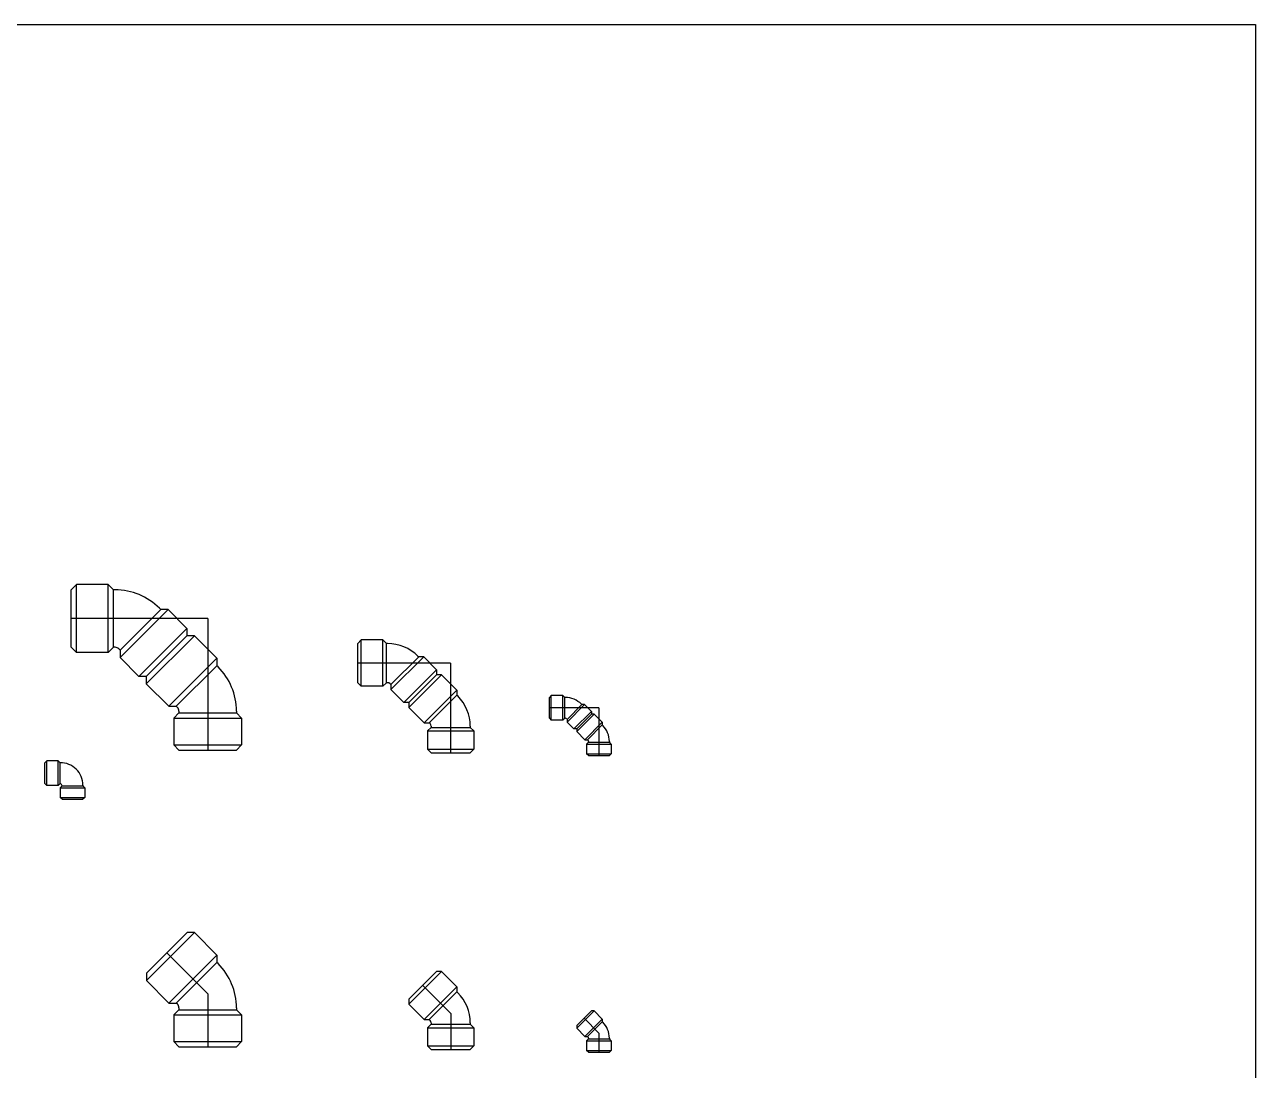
# Model space of a CAD drawing. Header units: millimetres. Extents: x -8500 to 104886, y -7800 to 56500.
# Drawn here: x 92765 to 95120, y 31177 to 33178 of the extents above; entities that cross this region are included whole.
import ezdxf

# ---------------------------------------------------------------- set-up
doc = ezdxf.new("R2010")
doc.units = ezdxf.units.MM
doc.header["$LTSCALE"] = 10
doc.layers.add('ELBOW 45 - 110', color=7, linetype='Continuous')
doc.layers.add('ELBOW 45-75', color=7, linetype='Continuous')

# ---------------------------------------------------------------- blocks, each defined once
blk = doc.blocks.new('Elbow45 75 mirror')
at = {"layer": 'ELBOW 45-75'}
for p, q in [((32005, -29998.5), (32058, -29945.5)), ((32005, -30008.1), (32067.6, -29945.5)), ((32067.6, -29945.5), (32058, -29945.5)), ((32097, -29974.9), (32067.6, -29945.5)), ((32034.4, -30037.6), (32097, -29974.9)), ((32044, -30037.6), (32097, -29984.5)), ((32097, -29974.9), (32097, -29984.5)), ((32098.5, -29986), (32097, -29984.5)), ((32005, -29998.5), (32005, -30008.1)), ((32034.4, -30037.6), (32005, -30008.1)), ((32034.4, -30037.6), (32044, -30037.6)), ((32047.5, -30046.2), (32040.7, -30053)), ((32040.7, -30053), (32129.3, -30053)), ((32040.7, -30053), (32040.7, -30087.8)), ((32045.5, -30039), (32044, -30037.6)), ((32047.5, -30043.9), (32047.5, -30046.2)), ((32047.5, -30046.2), (32122.5, -30046.2)), ((32122.5, -30043.9), (32122.5, -30046.2)), ((32129.3, -30053), (32122.5, -30046.2)), ((32129.3, -30053), (32129.3, -30087.8)), ((32040.7, -30087.8), (32129.3, -30087.8)), ((32047.5, -30094.6), (32040.7, -30087.8)), ((32047.5, -30094.6), (32122.5, -30094.6)), ((32129.3, -30087.8), (32122.5, -30094.6))]:
    blk.add_line(p, q, dxfattribs=at)
at = {"layer": 'ELBOW 45-75', "color": 253}
blk.add_line((32085, -30025.5), (32031.5, -29972), dxfattribs=at)
at = {"layer": 'ELBOW 45-75', "color": 252}
blk.add_line((32085, -30025.5), (32085, -30094.6), dxfattribs=at)
at = {"layer": 'ELBOW 45-75'}
for radius, start in [(81.8, 360), (6.82, 0)]:
    blk.add_arc((32040.7, -30043.9), radius, start, 45, dxfattribs=at)
blk = doc.blocks.new('Elbow45 110 mirror')
at = {"layer": 'ELBOW 45 - 110'}
for p, q in [((32417, -29985.9), (32494.8, -29908.1)), ((32417, -30000.1), (32508.9, -29908.1)), ((32508.9, -29908.1), (32494.8, -29908.1)), ((32552.1, -29951.3), (32508.9, -29908.1)), ((32460.1, -30043.2), (32552.1, -29951.3)), ((32552.1, -29951.3), (32552.1, -29965.4)), ((32474.3, -30043.2), (32552.1, -29965.4)), ((32554.2, -29967.6), (32552.1, -29965.4)), ((32417, -29985.9), (32417, -30000.1)), ((32460.1, -30043.2), (32417, -30000.1)), ((32460.1, -30043.2), (32474.3, -30043.2)), ((32476.4, -30045.3), (32474.3, -30043.2)), ((32479.4, -30052.4), (32479.4, -30055.9)), ((32589.4, -30052.4), (32589.4, -30055.9)), ((32479.4, -30055.9), (32469.4, -30065.9)), ((32469.4, -30065.9), (32469.4, -30116.9)), ((32469.4, -30065.9), (32599.4, -30065.9)), ((32479.4, -30055.9), (32589.4, -30055.9)), ((32599.4, -30065.9), (32589.4, -30055.9)), ((32599.4, -30065.9), (32599.4, -30116.9)), ((32479.4, -30126.9), (32469.4, -30116.9)), ((32469.4, -30116.9), (32599.4, -30116.9)), ((32599.4, -30116.9), (32589.4, -30126.9)), ((32479.4, -30126.9), (32589.4, -30126.9))]:
    blk.add_line(p, q, dxfattribs=at)
at = {"layer": 'ELBOW 45 - 110', "color": 253}
blk.add_line((32534.4, -30025.5), (32455.9, -29947), dxfattribs=at)
at = {"layer": 'ELBOW 45 - 110', "color": 252}
blk.add_line((32534.4, -30025.5), (32534.4, -30126.9), dxfattribs=at)
at = {"layer": 'ELBOW 45 - 110'}
for radius, start in [(120, 360), (10, 0)]:
    blk.add_arc((32469.4, -30052.4), radius, start, 45, dxfattribs=at)
blk = doc.blocks.new('2 elbow 45 75 mirror')
at = {"layer": 'ELBOW 45-75'}
for p, q in [((376127.5, 228032.4), (376120.7, 228025.6)), ((376120.7, 227950.6), (376120.7, 228025.6)), ((376127.5, 227943.8), (376127.5, 228032.4)), ((376169.1, 228032.4), (376127.5, 228032.4)), ((376169.1, 227943.8), (376169.1, 228032.4)), ((376169.1, 228032.4), (376175.9, 228025.6)), ((376175.9, 227950.6), (376175.9, 228025.6)), ((376178, 228025.6), (376175.9, 228025.6)), ((376184.5, 227946.9), (376237.5, 227999.9)), ((376184.5, 227937.3), (376247.1, 227999.9)), ((376235.8, 228001.6), (376237.5, 227999.9)), ((376247.1, 227999.9), (376237.5, 227999.9)), ((376247.1, 227999.9), (376271.7, 227975.4)), ((376209, 227912.7), (376271.7, 227975.4)), ((376218.7, 227912.7), (376271.7, 227965.7)), ((376218.7, 227903.1), (376281.3, 227965.7)), ((376218.7, 227912.7), (376271.7, 227965.7)), ((376271.7, 227975.4), (376271.7, 227965.7)), ((376281.3, 227965.7), (376271.7, 227965.7)), ((376310.7, 227936.3), (376281.3, 227965.7)), ((376120.7, 227950.6), (376127.5, 227943.8)), ((376169.1, 227943.8), (376127.5, 227943.8)), ((376169.1, 227943.8), (376175.9, 227950.6)), ((376178, 227950.6), (376175.9, 227950.6)), ((376182.8, 227948.6), (376184.5, 227946.9)), ((376184.5, 227946.9), (376184.5, 227937.3)), ((376184.5, 227937.3), (376209, 227912.7)), ((376248.1, 227873.7), (376310.7, 227936.3)), ((376257.7, 227873.7), (376310.7, 227926.7)), ((376310.7, 227936.3), (376310.7, 227926.7)), ((376312.2, 227925.2), (376310.7, 227926.7)), ((376218.7, 227912.7), (376209, 227912.7)), ((376218.7, 227912.7), (376218.7, 227903.1)), ((376248.1, 227873.7), (376218.7, 227903.1)), ((376248.1, 227873.7), (376257.7, 227873.7)), ((376259.2, 227872.2), (376257.7, 227873.7)), ((376261.2, 227865), (376254.4, 227858.2)), ((376254.4, 227858.2), (376343, 227858.2)), ((376254.4, 227858.2), (376254.4, 227823.4)), ((376261.2, 227867.4), (376261.2, 227865)), ((376261.2, 227865), (376336.2, 227865)), ((376336.2, 227867.4), (376336.2, 227865)), ((376343, 227858.2), (376336.2, 227865)), ((376343, 227858.2), (376343, 227823.4)), ((376254.4, 227823.4), (376343, 227823.4)), ((376261.2, 227816.6), (376254.4, 227823.4)), ((376343, 227823.4), (376336.2, 227816.6)), ((376261.2, 227816.6), (376336.2, 227816.6))]:
    blk.add_line(p, q, dxfattribs=at)
at = {"layer": 'ELBOW 45-75', "color": 253}
blk.add_line((376298.7, 227988.1), (376120.7, 227988.1), dxfattribs=at)
at = {"layer": 'ELBOW 45-75', "color": 252}
blk.add_line((376298.7, 227988.1), (376298.7, 227816.6), dxfattribs=at)
at = {"layer": 'ELBOW 45-75'}
for centre, radius, start, end in [((376178, 227943.8), 81.8, 45, 90), ((376178, 227943.8), 6.82, 45, 90), ((376254.4, 227867.4), 81.8, 0, 45), ((376254.4, 227867.4), 6.82, 0, 45)]:
    blk.add_arc(centre, radius, start, end, dxfattribs=at)
blk = doc.blocks.new('2 elbow 45 110 mirror')
at = {"layer": 'ELBOW 45 - 110'}
for p, q in [((376057.8, 228133.2), (376047.8, 228123.2)), ((376047.8, 228013.3), (376047.8, 228123.2)), ((376118.8, 228133.2), (376057.8, 228133.2)), ((376057.8, 228003.3), (376057.8, 228133.2)), ((376118.8, 228133.2), (376128.8, 228123.2)), ((376118.8, 228003.3), (376118.8, 228133.2)), ((376131.8, 228123.2), (376128.8, 228123.2)), ((376128.8, 228013.3), (376128.8, 228123.2)), ((376141.4, 228007.9), (376219.1, 228085.6)), ((376141.4, 227993.8), (376233.3, 228085.6)), ((376216.7, 228088.1), (376219.1, 228085.6)), ((376233.3, 228085.6), (376219.1, 228085.6)), ((376233.3, 228085.6), (376269.3, 228049.6)), ((376177.4, 227957.7), (376269.3, 228049.6)), ((376269.3, 228049.6), (376269.3, 228035.5)), ((376191.5, 227957.7), (376269.3, 228035.5)), ((376191.5, 227957.7), (376269.3, 228035.5)), ((376191.5, 227943.6), (376283.4, 228035.5)), ((376283.4, 228035.5), (376269.3, 228035.5)), ((376326.6, 227992.3), (376283.4, 228035.5)), ((376047.8, 228013.3), (376057.8, 228003.3)), ((376118.8, 228003.3), (376057.8, 228003.3)), ((376118.8, 228003.3), (376128.8, 228013.3)), ((376131.8, 228013.3), (376128.8, 228013.3)), ((376138.9, 228010.3), (376141.4, 228007.9)), ((376141.4, 228007.9), (376141.4, 227993.8)), ((376141.4, 227993.8), (376177.4, 227957.7)), ((376234.7, 227900.5), (376326.6, 227992.3)), ((376248.8, 227900.5), (376326.6, 227978.2)), ((376326.6, 227992.3), (376326.6, 227978.2)), ((376328.7, 227976), (376326.6, 227978.2)), ((376191.5, 227957.7), (376177.4, 227957.7)), ((376191.5, 227957.7), (376191.5, 227943.6)), ((376234.7, 227900.5), (376191.5, 227943.6)), ((376234.7, 227900.5), (376248.8, 227900.5)), ((376253.9, 227887.8), (376243.9, 227877.8)), ((376251, 227898.3), (376248.8, 227900.5)), ((376253.9, 227891.2), (376253.9, 227887.8)), ((376253.9, 227887.8), (376363.8, 227887.8)), ((376363.8, 227891.2), (376363.8, 227887.8)), ((376373.8, 227877.8), (376363.8, 227887.8)), ((376243.9, 227877.8), (376243.9, 227826.8)), ((376243.9, 227877.8), (376373.8, 227877.8)), ((376373.8, 227877.8), (376373.8, 227826.8)), ((376253.9, 227816.8), (376243.9, 227826.8)), ((376243.9, 227826.8), (376373.8, 227826.8)), ((376253.9, 227816.8), (376363.8, 227816.8)), ((376373.8, 227826.8), (376363.8, 227816.8))]:
    blk.add_line(p, q, dxfattribs=at)
at = {"layer": 'ELBOW 45 - 110', "color": 253}
blk.add_line((376308.9, 228068.3), (376047.8, 228068.3), dxfattribs=at)
at = {"layer": 'ELBOW 45 - 110', "color": 252}
blk.add_line((376308.9, 228068.3), (376308.9, 227816.8), dxfattribs=at)
at = {"layer": 'ELBOW 45 - 110'}
for centre, radius, start, end in [((376131.8, 228003.3), 120, 45, 90), ((376131.8, 228003.3), 10, 45, 90), ((376243.9, 227891.2), 120, 0, 45), ((376243.9, 227891.2), 10, 0, 45)]:
    blk.add_arc(centre, radius, start, end, dxfattribs=at)
blk = doc.blocks.new('ELBOW 45 40 MIRROR')
at = {"layer": 'ELBOW 45-75'}
for p, q in [((-1136.5, 71.4), (-1140, 67.9)), ((-1136.5, 25), (-1136.5, 71.4)), ((-1114.7, 71.4), (-1136.5, 71.4)), ((-1114.7, 25), (-1114.7, 71.4)), ((-1114.7, 71.4), (-1111.1, 67.9)), ((-1140, 28.6), (-1140, 67.9)), ((-1111.1, 28.6), (-1111.1, 67.9)), ((-1110, 67.9), (-1111.1, 67.9)), ((-1106.6, 26.7), (-1078.9, 54.4)), ((-1106.6, 21.6), (-1073.8, 54.4)), ((-1079.8, 55.3), (-1078.9, 54.4)), ((-1073.8, 54.4), (-1078.9, 54.4)), ((-1073.8, 54.4), (-1061, 41.6)), ((-1140, 28.6), (-1136.5, 25)), ((-1114.7, 25), (-1136.5, 25)), ((-1114.7, 25), (-1111.1, 28.6)), ((-1110, 28.6), (-1111.1, 28.6)), ((-1107.5, 27.6), (-1106.6, 26.7)), ((-1106.6, 26.7), (-1106.6, 21.6)), ((-1093.8, 8.8), (-1061, 41.6)), ((-1088.7, 8.8), (-1061, 36.5)), ((-1088.7, 3.7), (-1055.9, 36.5)), ((-1088.7, 8.8), (-1061, 36.5)), ((-1061, 41.6), (-1061, 36.5)), ((-1055.9, 36.5), (-1061, 36.5)), ((-1040.5, 21.1), (-1055.9, 36.5)), ((-1106.6, 21.6), (-1093.8, 8.8)), ((-1088.7, 8.8), (-1093.8, 8.8)), ((-1088.7, 8.8), (-1088.7, 3.7)), ((-1073.3, -11.7), (-1088.7, 3.7)), ((-1073.3, -11.7), (-1040.5, 21.1)), ((-1068.3, -11.7), (-1040.5, 16.1)), ((-1040.5, 21.1), (-1040.5, 16.1)), ((-1039.8, 15.3), (-1040.5, 16.1)), ((-1073.3, -11.7), (-1068.3, -11.7)), ((-1066.5, -16.2), (-1070, -19.8)), ((-1070, -19.8), (-1023.7, -19.8)), ((-1070, -19.8), (-1070, -38)), ((-1067.5, -12.4), (-1068.3, -11.7)), ((-1066.5, -15), (-1066.5, -16.2)), ((-1066.5, -16.2), (-1027.2, -16.2)), ((-1027.2, -15), (-1027.2, -16.2)), ((-1023.7, -19.8), (-1027.2, -16.2)), ((-1023.7, -19.8), (-1023.7, -38)), ((-1070, -38), (-1023.7, -38)), ((-1066.5, -41.5), (-1070, -38)), ((-1066.5, -41.5), (-1027.2, -41.5)), ((-1023.7, -38), (-1027.2, -41.5))]:
    blk.add_line(p, q, dxfattribs=at)
at = {"layer": 'ELBOW 45-75', "color": 253}
blk.add_line((-1046.8, 48.2), (-1140, 48.2), dxfattribs=at)
at = {"layer": 'ELBOW 45-75', "color": 252}
blk.add_line((-1046.8, 48.2), (-1046.8, -41.5), dxfattribs=at)
at = {"layer": 'ELBOW 45-75'}
for centre, radius, start, end in [((-1110, 25), 42.8, 45, 90), ((-1110, 25), 3.57, 45, 90), ((-1070, -15), 42.8, 0, 45), ((-1070, -15), 3.57, 0, 45)]:
    blk.add_arc(centre, radius, start, end, dxfattribs=at)
blk = doc.blocks.new('ELBOW 40 MIRROR')
at = {"layer": 'ELBOW 45-75'}
for p, q in [((-1088.7, 37.9), (-1061, 65.6)), ((-1088.7, 32.8), (-1055.9, 65.6)), ((-1073.3, 17.4), (-1040.5, 50.2)), ((-1055.9, 65.6), (-1061, 65.6)), ((-1040.5, 50.2), (-1055.9, 65.6)), ((-1040.5, 50.2), (-1040.5, 45.2)), ((-1088.7, 37.9), (-1088.7, 32.8)), ((-1073.3, 17.4), (-1088.7, 32.8)), ((-1068.3, 17.4), (-1040.5, 45.2)), ((-1039.8, 44.4), (-1040.5, 45.2)), ((-1073.3, 17.4), (-1068.3, 17.4)), ((-1066.5, 12.9), (-1070, 9.3)), ((-1070, 9.3), (-1023.7, 9.3)), ((-1070, 9.3), (-1070, -8.9)), ((-1067.5, 16.6), (-1068.3, 17.4)), ((-1066.5, 14.1), (-1066.5, 12.9)), ((-1066.5, 12.9), (-1027.2, 12.9)), ((-1027.2, 14.1), (-1027.2, 12.9)), ((-1023.7, 9.3), (-1027.2, 12.9)), ((-1023.7, 9.3), (-1023.7, -8.9)), ((-1070, -8.9), (-1023.7, -8.9)), ((-1066.5, -12.5), (-1070, -8.9)), ((-1066.5, -12.5), (-1027.2, -12.5)), ((-1023.7, -8.9), (-1027.2, -12.5))]:
    blk.add_line(p, q, dxfattribs=at)
at = {"layer": 'ELBOW 45-75', "color": 253}
blk.add_line((-1046.8, 23.7), (-1074.8, 51.7), dxfattribs=at)
at = {"layer": 'ELBOW 45-75', "color": 252}
blk.add_line((-1046.8, 23.7), (-1046.8, -12.5), dxfattribs=at)
at = {"layer": 'ELBOW 45-75'}
for radius in [42.8, 3.57]:
    blk.add_arc((-1070, 14.1), radius, 0, 45, dxfattribs=at)
blk = doc.blocks.new('40 ELBOW 90 MIRROR')
at = {"color": 72}
blk.add_line((-50.3, 1199.7), (-53.9, 1196.1), dxfattribs=at)
at = {"layer": 'ELBOW 45-75', "color": 72}
for p, q in [((-79.6, 1247.5), (-83.3, 1243.9)), ((-83.3, 1204), (-83.3, 1243.9)), ((-83.3, 1204), (-83.3, 1243.9)), ((-79.6, 1200.4), (-79.6, 1247.5)), ((-57.5, 1247.5), (-79.6, 1247.5)), ((-57.5, 1200.4), (-57.5, 1247.5)), ((-57.5, 1247.5), (-53.9, 1243.9)), ((-53.9, 1204), (-53.9, 1243.9)), ((-83.3, 1204), (-79.6, 1200.4)), ((-57.5, 1200.4), (-53.9, 1204)), ((-57.5, 1200.4), (-79.6, 1200.4)), ((-53.9, 1196.1), (-6.8, 1196.1)), ((-53.9, 1196.1), (-53.9, 1177.6)), ((-50.3, 1199.7), (-10.4, 1199.7)), ((-10.4, 1201), (-10.4, 1199.7)), ((-6.8, 1196.1), (-10.4, 1199.7)), ((-6.8, 1196.1), (-6.8, 1177.6)), ((-53.9, 1177.6), (-6.8, 1177.6)), ((-50.3, 1174), (-53.9, 1177.6)), ((-50.3, 1174), (-10.4, 1174)), ((-6.8, 1177.6), (-10.4, 1174))]:
    blk.add_line(p, q, dxfattribs=at)
for centre, radius, start, end in [((-52.9, 1201.4), 42.5, 359.418, 91.379), ((-54.9, 1199.5), 4.59, 2.6225, 78.0805)]:
    blk.add_arc(centre, radius, start, end, dxfattribs=at)

msp = doc.modelspace()

# ---------------------------------------------------------------- linework, layer by layer
msp.add_lwpolyline([(95120, 29255.5), (90397.3, 29255.5), (90397.3, 33178.4), (95120, 33178.4)], close=True)

# ---------------------------------------------------------------- block references
at = {"color": 0, "linetype": 'Continuous', "lineweight": 13}
for name, p, xscale, yscale, zscale in [('2 elbow 45 110 mirror', (-283329, -196108.5), 1.000358590027627, 1.000358590027627, 1.000358590027627), ('2 elbow 45 75 mirror', (-282564.1, -195938), 0.999588757704101, 0.999588757704101, 0.999588757704101)]:
    msp.add_blockref(name, p, dxfattribs=dict(at, xscale=xscale, yscale=yscale, zscale=zscale))
for name, p, xscale, yscale, zscale in [('ELBOW 45 40 MIRROR', (94927.4, 31821.6), 1.016166281755213, 1.016166281755213, 1.016166281755213), ('Elbow45 75 mirror', (61519.6, 61288.4), 0.9992304435205916, 0.9992304435205916, 0.9992304435205916), ('ELBOW 40 MIRROR', (94927.4, 31224.1), 1.016166281755213, 1.016166281755213, 1.016166281755213)]:
    msp.add_blockref(name, p, dxfattribs=dict(xscale=xscale, yscale=yscale, zscale=zscale))
for name, p in [('40 ELBOW 90 MIRROR', (92886.4, 30521.7)), ('Elbow45 110 mirror', (60580.5, 61348.9))]:
    msp.add_blockref(name, p)

doc.saveas('drawing.dxf')
